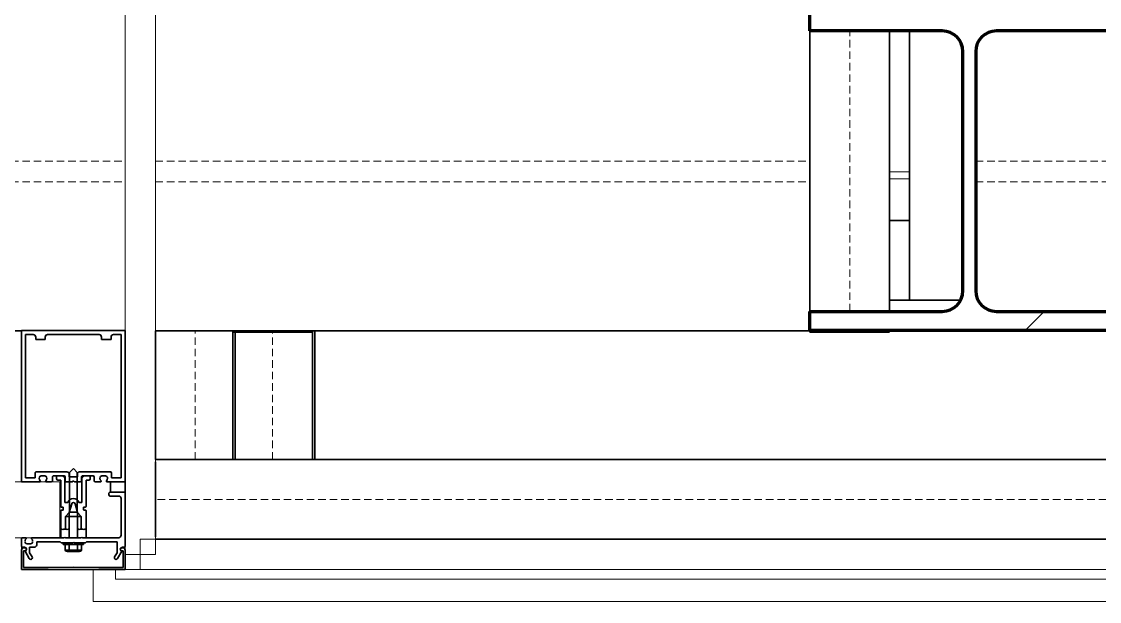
# Model space of a CAD drawing. Header units: millimetres. Extents: x -172 to 74841, y -20332 to 6639.
# Drawn here: x 56116 to 56792, y -14586 to -14222 of the extents above; entities that cross this region are included whole.
import ezdxf

# ---------------------------------------------------------------- set-up
doc = ezdxf.new("R2010")
doc.units = ezdxf.units.MM
doc.linetypes.add('DPA_Hidden 100', pattern=[7.2, 4.7, -2.5])
for name, color, linetype, lineweight in [('A-DETL-GENF', 2, 'Continuous', 35), ('A-GENM', 1, 'Continuous', 9), ('A-GLAZ-CURT', 2, 'Continuous', 9), ('A-GLAZ-CWMG', 2, 'Continuous', 35), ('A-ROOF', 2, 'Continuous', 35), ('S-BEAM', 2, 'Continuous', 35), ('S-COLS', 6, 'Continuous', 70), ('S-COLS-E', 2, 'Continuous', 35)]:
    doc.layers.add(name, color=color, linetype=linetype, lineweight=lineweight)

# ---------------------------------------------------------------- blocks, each defined once
blk = doc.blocks.new('H-Wide Flange-Column - H200x200x49_9-17718764-4214-01 ENLARGED ENTRANCE 4 GROUND LEVEL - REFLECTED CEILING PLAN')
at = {"layer": 'S-COLS-E', "lineweight": 9}
h = blk.add_hatch(dxfattribs=at)
h.set_pattern_fill('FP_28', color=256, style=0, pattern_type=2)
h.set_pattern_definition([(45, (879547.37, 14315.78), (-251.44717, 251.44717), []), (45, (879547.37, 14696.78), (-251.44717, 251.44717), [])])
h.paths.add_polyline_path([(100, -100), (100, -88), (17, -88), (7.81, -84.19), (4, -75), (4, 75), (7.81, 84.19), (17, 88), (100, 88), (100, 100), (-100, 99.77), (-99.67, 88), (-17, 88), (-7.81, 84.19), (-4, 75), (-4, -75), (-8.57, -84.51), (-17, -88), (-100, -88), (-100, -100), (68.42, -100)])
at = {"layer": 'S-COLS'}
for p, q in [((-100, 100), (100, 100)), ((-100, 88), (-100, 100)), ((100, 100), (100, 88)), ((-17, 88), (-100, 88)), ((100, 88), (17, 88)), ((-4, -75), (-4, 75)), ((4, 75), (4, -75)), ((-100, -100), (-100, -88)), ((-100, -88), (-17, -88)), ((17, -88), (100, -88)), ((100, -88), (100, -100)), ((100, -100), (-100, -100))]:
    blk.add_line(p, q, dxfattribs=at)
for centre, start, end in [((-17, 75), 360, 90), ((17, 75), 90, 180), ((-17, -75), 270, 0), ((17, -75), 180, 270)]:
    blk.add_arc(centre, 13, start, end, dxfattribs=at)
blk = doc.blocks.new('System Panel - DPA-AR_SP_Glass Panel 19mm-17837105-4214-01 ENLARGED ENTRANCE 4 GROUND LEVEL - REFLECTED CEILING PLAN')
at = {"layer": 'A-GLAZ-CURT'}
for p, q in [((-391.35, -9.5), (-391.35, 9.5)), ((-391.35, 9.5), (391.35, 9.5)), ((391.35, -9.5), (-391.35, -9.5))]:
    blk.add_line(p, q, dxfattribs=at)
blk = doc.blocks.new('H-Wide Flange Beams - H200x200x49_9-17713023-4214-01 ENLARGED ENTRANCE 4 GROUND LEVEL - REFLECTED CEILING PLAN')
at = {"layer": 'S-BEAM'}
for p, q in [((2567.86, 100), (-631, 100)), ((-631, 100), (2567.86, 100)), ((-631, 100), (2567.86, 100)), ((-631, 100), (2567.86, 100))]:
    blk.add_line(p, q, dxfattribs=at)
blk = doc.blocks.new('Curtain Panel - GlazedPanel_Single_Clear-17713077-4214-01 ENLARGED ENTRANCE 4 GROUND LEVEL - REFLECTED CEILING PLAN')
at = {"layer": 'A-GLAZ-CURT'}
for p, q in [((-575.5, -17.5), (-575.5, 17.5)), ((-575.5, 17.5), (575.5, 17.5)), ((575.5, -17.5), (-575.5, -17.5))]:
    blk.add_line(p, q, dxfattribs=at)
blk = doc.blocks.new('Rectangular Mullion - 65 x 150mm-17686078-4214-01 ENLARGED ENTRANCE 4 GROUND LEVEL - REFLECTED CEILING PLAN')
at = {"layer": 'A-DETL-GENF'}
for p, q in [((-32.5, 37.5), (-32.5, 25.27)), ((32.5, 37.5), (-32.5, 37.5)), ((-31.23, 25.78), (-31.23, 36.23)), ((-31.23, 36.23), (-15.88, 36.23)), ((-15.88, 36.23), (0, 35.98)), ((0, 35.98), (15.87, 36.23)), ((15.87, 36.23), (31.23, 36.23)), ((31.23, 36.23), (31.23, 25.78)), ((32.5, 25.27), (32.5, 37.5)), ((-27.64, 30.61), (-30.32, 25.97)), ((-27.42, 26.92), (-25.88, 29.59)), ((25.88, 29.59), (27.42, 26.92)), ((30.32, 25.97), (27.64, 30.61)), ((-32.5, 22.73), (-32.5, -11.15)), ((-30.72, 23.49), (-31.74, 23.49)), ((-30.47, 25.78), (-31.23, 25.78)), ((-30.98, 23.75), (-30.47, 23.75)), ((-27.42, 20.04), (-27.42, 26.92)), ((-8.25, 20.04), (-7.62, 20.68)), ((-0.38, 20.68), (-7.62, 20.68)), ((6.35, 21.69), (-6.35, 21.69)), ((-6.35, 21.69), (-6.35, 20.68)), ((-5.15, 25.24), (-5.15, 21.69)), ((-5.11, 25.34), (5.11, 25.34)), ((3.85, 26.13), (-3.88, 26.13)), ((-2.58, 25.24), (-2.58, 21.69)), ((-0.38, 20.68), (0, 20.29)), ((0, 20.29), (0.38, 20.68)), ((7.62, 20.68), (0.38, 20.68)), ((2.58, 25.24), (2.58, 21.69)), ((5.15, 25.24), (5.15, 21.69)), ((6.35, 20.68), (6.35, 21.69)), ((7.62, 20.68), (8.25, 20.04)), ((23, 21.97), (23, 20.04)), ((27.42, 23.49), (24.52, 23.49)), ((26.81, 21.31), (29.05, 21.31)), ((27.42, 26.92), (27.42, 23.49)), ((31.23, 25.78), (30.47, 25.78)), ((30.47, 23.75), (30.98, 23.75)), ((31.74, 23.49), (30.72, 23.49)), ((32.5, 18.01), (32.5, 22.73)), ((-29.96, -7.09), (-29.96, 15.98)), ((-28.44, 17.5), (-5.71, 17.5)), ((-8.25, 20.04), (-27.42, 20.04)), ((-7.95, 17.5), (-7.95, 12.1)), ((-5.33, 17.12), (-5.71, 17.5)), ((-4.95, 17.5), (-5.33, 17.12)), ((4.95, 17.5), (-4.95, 17.5)), ((-2.54, 12.1), (-2.54, 17.5)), ((2.54, 12.1), (2.54, 17.5)), ((5.33, 17.12), (4.95, 17.5)), ((5.72, 17.5), (5.33, 17.12)), ((5.72, 17.5), (25.95, 17.5)), ((7.95, 12.1), (7.95, 17.5)), ((23, 20.04), (8.25, 20.04)), ((29.91, 17.5), (31.99, 17.5)), ((-6.93, 12.1), (-7.95, 12.1)), ((-7.95, 12.1), (-7.95, 0.46)), ((-6.93, 12.1), (-6.55, 12.48)), ((-6.55, 12.48), (-6.17, 12.1)), ((-6.17, 12.1), (-4.32, 12.1)), ((-4.89, 4.27), (-4.89, 12.1)), ((-4.32, 12.1), (-3.94, 12.48)), ((-3.94, 12.48), (-3.56, 12.1)), ((-3.56, 12.1), (-2.54, 12.1)), ((-2.54, 12.1), (-2.54, 1.57)), ((2.54, 12.1), (3.56, 12.1)), ((2.54, 1.78), (2.54, 12.1)), ((3.56, 12.1), (3.94, 12.48)), ((3.94, 12.48), (4.32, 12.1)), ((4.32, 12.1), (6.17, 12.1)), ((4.89, 4.27), (4.89, 12.1)), ((6.17, 12.1), (6.55, 12.48)), ((6.55, 12.48), (6.93, 12.1)), ((7.95, 12.1), (6.93, 12.1)), ((7.95, 12.1), (7.95, 0.46)), ((-6.68, 0.2), (-7.7, 0.2)), ((-4.89, 4.27), (4.89, 4.27)), ((-2.41, 1.42), (-4.89, 4.27)), ((-2.54, 1.78), (-1.06, -3.76)), ((-2.41, -23.51), (-2.41, 1.42)), ((2.41, 1.42), (-2.41, 1.42)), ((1.06, -3.76), (2.54, 1.78)), ((4.89, 4.27), (2.41, 1.42)), ((2.41, 1.42), (2.41, -23.51)), ((7.7, 0.2), (6.68, 0.2)), ((-7.95, -18.67), (-7.95, -1.98)), ((-7.7, -1.73), (-6.68, -1.73)), ((-6.43, -1.47), (-6.43, -0.05)), ((-3.46, -4.57), (-5.41, -4.57)), ((-5.41, -4.57), (-5.41, -19.79)), ((5.41, -4.57), (3.46, -4.57)), ((5.41, -19.79), (5.41, -4.57)), ((6.43, -0.05), (6.43, -1.47)), ((6.68, -1.73), (7.7, -1.73)), ((7.95, -1.98), (7.95, -18.67)), ((-32.5, -11.15), (-23.1, -11.15)), ((-32.49, -11.16), (-32.49, -17.5)), ((-23.1, -8.61), (-28.44, -8.61)), ((-23.35, -17.5), (-23.35, -11.15)), ((-22.34, -10.39), (-22.34, -9.37)), ((-32.5, -17.5), (-21.03, -17.5)), ((-32.5, -112.5), (-32.5, -17.5)), ((-23.98, -20.04), (-29.96, -20.04)), ((-29.96, -20.04), (-29.96, -109.96)), ((-23.98, -23.09), (-23.98, -20.04)), ((-17.07, -17.5), (-13.84, -17.5)), ((-13.08, -18.26), (-13.08, -20.55)), ((-10.49, -21.31), (-10.49, -19.43)), ((-9.73, -18.67), (-7.95, -18.67)), ((-5.11, -20.55), (-5.11, -18.26)), ((-4.34, -17.5), (-0.76, -17.5)), ((-0.76, -17.5), (0, -18.26)), ((0, -18.26), (0.76, -17.5)), ((0.76, -17.5), (4.34, -17.5)), ((5.11, -18.26), (5.11, -20.55)), ((7.95, -18.67), (9.73, -18.67)), ((10.49, -19.43), (10.49, -21.31)), ((13.08, -20.55), (13.08, -18.26)), ((13.84, -17.5), (17.07, -17.5)), ((21.03, -17.5), (32.5, -17.5)), ((23.98, -20.04), (23.98, -23.09)), ((29.96, -20.04), (23.98, -20.04)), ((29.96, -109.96), (29.96, -20.04)), ((32.5, -17.5), (32.5, -112.5)), ((-4.09, -23.85), (-23.22, -23.85)), ((-20.17, -21.31), (-17.93, -21.31)), ((-12.32, -21.31), (-5.87, -21.31)), ((-2.57, -20.8), (-2.57, -22.33)), ((2.57, -20.8), (-2.57, -20.8)), ((0, -25.93), (-2.41, -23.51)), ((2.41, -23.51), (0, -25.93)), ((2.57, -22.33), (2.57, -20.8)), ((23.22, -23.85), (4.09, -23.85)), ((5.87, -21.31), (12.32, -21.31)), ((17.93, -21.31), (20.17, -21.31)), ((-23.62, -108.44), (-23.62, -106.91)), ((-23.62, -106.91), (-17.65, -106.91)), ((-17.65, -106.91), (-17.65, -108.44)), ((17.65, -106.91), (23.62, -106.91)), ((17.65, -108.44), (17.65, -106.91)), ((23.62, -106.91), (23.62, -108.44)), ((32.5, -112.5), (-32.5, -112.5)), ((-29.96, -109.96), (-25.15, -109.96)), ((-16.13, -109.96), (16.13, -109.96)), ((25.15, -109.96), (29.96, -109.96))]:
    blk.add_line(p, q, dxfattribs=at)
for centre, radius, start, end in [((-26.76, 30.1), 1.02, 330, 150), ((26.76, 30.1), 1.02, 30, 210), ((-30.98, 25.27), 1.52, 180, 270), ((-31.74, 22.73), 0.762, 90, 180), ((-30.72, 24.76), 1.27, 270, 71.33708), ((-30.47, 24.76), 1.02, 270, 90), ((-3.87, 24.75), 1.38, 20.92682, 159.05842), ((0, 21.94), 4.19, 54.28733, 125.71267), ((3.87, 24.75), 1.38, 20.92682, 159.05842), ((24.52, 21.97), 1.52, 90, 180), ((26.81, 20.04), 1.27, 90, 180), ((29.05, 20.04), 1.27, 360, 90), ((30.72, 24.76), 1.27, 108.66292, 270), ((30.47, 24.76), 1.02, 90, 270), ((30.98, 25.27), 1.52, 270, 0), ((31.74, 22.73), 0.762, 0, 90), ((-28.44, 15.98), 1.52, 90, 180), ((27.83, 19.77), 2.29, 180, 225.18969), ((25.95, 17.88), 0.381, 270, 45.18969), ((29.91, 17.88), 0.381, 134.81031, 270), ((28.03, 19.77), 2.29, 314.81031, 360), ((31.99, 18.01), 0.508, 270, 0), ((-7.7, 0.46), 0.254, 180, 270), ((-6.68, -0.05), 0.254, 0, 90), ((6.68, -0.05), 0.254, 90, 180), ((7.7, 0.46), 0.254, 270, 0), ((-7.7, -1.98), 0.254, 90, 180), ((-6.68, -1.47), 0.254, 270, 0), ((0, -3.48), 3.63, 197.50636, 342.49364), ((0, -3.48), 1.09, 195, 345), ((6.68, -1.47), 0.254, 180, 270), ((7.7, -1.98), 0.254, 360, 90), ((-28.44, -7.09), 1.52, 180, 270), ((-23.1, -9.37), 0.762, 0, 90), ((-23.1, -10.39), 0.762, 270, 0), ((-19.15, -19.77), 2.29, 134.81031, 180), ((-20.17, -20.04), 1.27, 180, 270), ((-21.03, -17.88), 0.381, 314.81031, 90), ((-17.93, -20.04), 1.27, 270, 360), ((-17.07, -17.88), 0.381, 90, 225.18969), ((-18.95, -19.77), 2.29, 360, 45.18969), ((-13.84, -18.26), 0.762, 0, 90), ((-9.73, -19.43), 0.762, 90, 180), ((-6.93, -19.79), 1.52, 270, 0), ((-4.34, -18.26), 0.762, 90, 180), ((4.34, -18.26), 0.762, 360, 90), ((6.93, -19.79), 1.52, 180, 270), ((9.73, -19.43), 0.762, 0, 90), ((13.84, -18.26), 0.762, 90, 180), ((18.95, -19.77), 2.29, 134.81031, 180), ((17.93, -20.04), 1.27, 180, 270), ((17.07, -17.88), 0.381, 314.81031, 90), ((20.17, -20.04), 1.27, 270, 0), ((21.03, -17.88), 0.381, 90, 225.18969), ((19.15, -19.77), 2.29, 0, 45.18969), ((-23.22, -23.09), 0.762, 180, 270), ((-12.32, -20.55), 0.762, 180, 270), ((-5.87, -20.55), 0.762, 270, 0), ((-4.09, -22.33), 1.52, 270, 0), ((4.09, -22.33), 1.52, 180, 270), ((5.87, -20.55), 0.762, 180, 270), ((12.32, -20.55), 0.762, 270, 0), ((23.22, -23.09), 0.762, 270, 0), ((-25.15, -108.44), 1.52, 270, 0), ((-16.13, -108.44), 1.52, 180, 270), ((16.13, -108.44), 1.52, 270, 0), ((25.15, -108.44), 1.52, 180, 270)]:
    blk.add_arc(centre, radius, start, end, dxfattribs=at)
blk = doc.blocks.new('Rectangular Mullion - DPA-AR_Rectangular_Mullion_Bottom_Left _Flip-17713079-4214-01 ENLARGED ENTRANCE 4 GROUND LEVEL - REFLECTED CEILING PLAN')
at = {"layer": 'A-GLAZ-CWMG', "lineweight": 9}
for p, q in [((-65, 17.5), (-65, 112.5)), ((-65, 112.5), (0, 112.5)), ((0, 112.5), (0, -37.5)), ((-41, 17.5), (-65, 17.5)), ((-41, -17.5), (-41, 17.5)), ((-65, -37.5), (-65, -17.5)), ((-65, -17.5), (-41, -17.5)), ((0, -37.5), (-65, -37.5))]:
    blk.add_line(p, q, dxfattribs=at)
blk = doc.blocks.new('DPA_SQ_50x50x3_2 - SQ 50X50X3_2-17713030-4214-01 ENLARGED ENTRANCE 4 GROUND LEVEL - REFLECTED CEILING PLAN')
at = {"layer": 'S-BEAM'}
for p, q in [((-1292.74, 23.5), (-1292.74, 25)), ((-1292.74, 23.5), (-1292.74, -23.5)), ((-1292.74, -23.5), (-1292.74, 23.5)), ((-1292.74, -21.8), (-1292.74, 21.8)), ((-1292.74, 21.8), (-1292.74, -21.8)), ((-1103.75, 25), (-1279.75, 25)), ((-1292.74, -25), (-1292.74, -23.5)), ((-1292.74, -25), (1588.48, -25))]:
    blk.add_line(p, q, dxfattribs=at)
at = {"layer": 'S-BEAM', "linetype": 'DPA_Hidden 100', "lineweight": 9}
blk.add_line((-1279.75, 0), (-1103.75, 0), dxfattribs=at)
blk = doc.blocks.new('L03_Flashing_3 - L03_Flashing_3-17823207-4214-01 ENLARGED ENTRANCE 4 GROUND LEVEL - REFLECTED CEILING PLAN')
at = {"layer": 'A-ROOF'}
for p, q in [((-2924046.29, -574425.09), (-2924046.29, -571563.1)), ((-2924046.29, -571648.59), (-2924046.29, -574344.6)), ((-2924046.29, -574357.72), (-2924046.29, -574425.09)), ((-2923996.5, -574425.09), (-2923952.77, -574425.09)), ((-2923952.77, -574425.09), (-2923996.5, -574425.09))]:
    blk.add_line(p, q, dxfattribs=at)
blk = doc.blocks.new('DPA_SQ_50x50x3_2 - SQ 50X50X3_2-17713031-4214-01 ENLARGED ENTRANCE 4 GROUND LEVEL - REFLECTED CEILING PLAN')
at = {"layer": 'S-BEAM'}
for p, q in [((-1292.74, 23.5), (-1292.74, 25)), ((-1292.74, 23.5), (-1292.74, -23.5)), ((-1292.74, -23.5), (-1292.74, 23.5)), ((-1292.74, -21.8), (-1292.74, 21.8)), ((-1292.74, 21.8), (-1292.74, -21.8)), ((-1292.74, -25), (-1292.74, -23.5))]:
    blk.add_line(p, q, dxfattribs=at)
blk = doc.blocks.new('Structural Framing 8 - Structural Framing 1-17823244-4214-01 ENLARGED ENTRANCE 4 GROUND LEVEL - REFLECTED CEILING PLAN')
at = {"layer": 'S-BEAM'}
for p, q in [((-2923952.77, -574344.85), (-2923996.5, -574344.85)), ((-2923996.5, -574344.85), (-2923952.77, -574344.85)), ((-2924356.79, -574444.85), (-2924356.79, -574364.09)), ((-2924356.78, -574364.09), (-2924356.78, -574444.85)), ((-2924356.79, -574444.85), (-2923723.6, -574444.85)), ((-2924356.78, -574444.85), (-2923723.6, -574444.85))]:
    blk.add_line(p, q, dxfattribs=at)
blk = doc.blocks.new('Structural Framing 15 - Structural Framing 1-17823297-4214-01 ENLARGED ENTRANCE 4 GROUND LEVEL - REFLECTED CEILING PLAN')
at = {"layer": 'S-BEAM'}
for p, q in [((-2923983.79, -574374.98), (-2923996.74, -574374.98)), ((-2923996.5, -574424.98), (-2923983.79, -574424.98))]:
    blk.add_line(p, q, dxfattribs=at)
blk = doc.blocks.new('H-Wide Flange Beams - H200x200x49_9-17713033-4214-01 ENLARGED ENTRANCE 4 GROUND LEVEL - REFLECTED CEILING PLAN')
at = {"layer": 'S-BEAM'}
for p, q in [((-871.98, 100), (-871.98, -100)), ((-871.98, -100), (-871.98, 100)), ((-871.98, 100), (-871.98, 17)), ((-871.98, 17), (-871.98, 100)), ((-461.48, 100), (-871.98, 100)), ((-871.98, 100), (-461.48, 100)), ((-871.98, 100), (-461.48, 100)), ((-871.98, 100), (-461.48, 100)), ((725.62, 100), (-377.54, 100)), ((-377.54, 100), (725.62, 100)), ((-871.98, 17), (-871.98, 5.74)), ((-871.98, 5.74), (-871.98, 17)), ((-871.98, -17), (-871.98, -4.44)), ((-871.98, -4.44), (-871.98, -17)), ((-871.98, -100), (-871.98, -17)), ((-871.98, -17), (-871.98, -100))]:
    blk.add_line(p, q, dxfattribs=at)
at = {"layer": 'S-BEAM', "linetype": 'DPA_Hidden 100', "lineweight": 9}
for p, q in [((-461.48, 6.5), (-871.98, 6.5)), ((1674.02, 6.5), (-442.48, 6.5)), ((-461.48, -6.5), (-871.98, -6.5)), ((1674.02, -6.5), (-442.48, -6.5))]:
    blk.add_line(p, q, dxfattribs=at)
blk = doc.blocks.new('DPA_SQ_50x50x3_2 - SQ 50X50X3_2-V42-4214-01 ENLARGED ENTRANCE 4 GROUND LEVEL - REFLECTED CEILING PLAN')
at = {"layer": 'S-BEAM'}
for p, q in [((-1103.75, 25), (-1222.64, 25)), ((-1272.74, -25), (1588.48, -25))]:
    blk.add_line(p, q, dxfattribs=at)
blk = doc.blocks.new('H-Wide Flange Beams - H200x200x49_9-17713037-4214-01 ENLARGED ENTRANCE 4 GROUND LEVEL - REFLECTED CEILING PLAN')
at = {"layer": 'S-BEAM'}
for p, q in [((2567.86, 100), (-631.82, 100)), ((-631.82, 100), (2567.86, 100)), ((-631.82, 100), (2567.86, 100)), ((-631.82, 100), (2567.86, 100))]:
    blk.add_line(p, q, dxfattribs=at)
at = {"layer": 'S-BEAM', "linetype": 'DPA_Hidden 100', "lineweight": 9}
for p, q in [((2564.02, 6.5), (-631.82, 6.5)), ((2564.02, -6.5), (-631.82, -6.5))]:
    blk.add_line(p, q, dxfattribs=at)
blk = doc.blocks.new('DPA_SQ_50x50x3_2 - SQ 50X50X3_2-17713038-4214-01 ENLARGED ENTRANCE 4 GROUND LEVEL - REFLECTED CEILING PLAN')
at = {"layer": 'S-BEAM'}
for p, q in [((-1291.99, 25), (-1372.74, 25)), ((-1372.74, 23.5), (-1372.74, 25)), ((-1372.74, 23.5), (-1372.74, -23.5)), ((-1372.74, -23.5), (-1372.74, 23.5)), ((-1372.74, -21.8), (-1372.74, 21.8)), ((-1372.74, 21.8), (-1372.74, -21.8)), ((-1372.74, -24.25), (-1372.74, -23.5)), ((-1372.74, -25), (-1291.99, -25))]:
    blk.add_line(p, q, dxfattribs=at)
at = {"layer": 'S-BEAM', "linetype": 'DPA_Hidden 100', "lineweight": 9}
blk.add_line((-1372.74, 0), (-1292.74, 0), dxfattribs=at)
blk = doc.blocks.new('I-Beams - I150x75x5_5-17713039-4214-01 ENLARGED ENTRANCE 4 GROUND LEVEL - REFLECTED CEILING PLAN')
at = {"layer": 'S-BEAM'}
for p, q in [((1485, -14.39), (1485, -6.46)), ((1485, -6.46), (1485, -14.39)), ((1485, -6.49), (1485, -37.5)), ((1485, -37.5), (1485, -6.49)), ((1485, -37.5), (1485, -14.39)), ((1485, -14.39), (1485, -37.5)), ((1316, -37.5), (1485, -37.5)), ((1316, -37.5), (1485, -37.5)), ((1316, -37.5), (1485, -37.5)), ((1316, -37.5), (1485, -37.5))]:
    blk.add_line(p, q, dxfattribs=at)
blk = doc.blocks.new('DPA_SQ_50x50x3_2 - SQ 50X50X3_2-V45-4214-01 ENLARGED ENTRANCE 4 GROUND LEVEL - REFLECTED CEILING PLAN')
at = {"layer": 'S-BEAM'}
for p, q in [((-1291.99, 25), (-1372.74, 25)), ((-1372.74, 23.5), (-1372.74, 24.25)), ((-1372.74, 23.5), (-1372.74, -23.5)), ((-1372.74, -23.5), (-1372.74, 23.5)), ((-1372.74, -21.8), (-1372.74, 21.8)), ((-1372.74, 21.8), (-1372.74, -21.8)), ((-1372.74, -25), (-1372.74, -23.5)), ((-1372.74, -25), (-1291.99, -25))]:
    blk.add_line(p, q, dxfattribs=at)
at = {"layer": 'S-BEAM', "linetype": 'DPA_Hidden 100', "lineweight": 9}
blk.add_line((-1372.74, 0), (-1291.99, 0), dxfattribs=at)
blk = doc.blocks.new('DPA_SQ_50x50x3_2 - SQ 50X50X3_2-17713040-4214-01 ENLARGED ENTRANCE 4 GROUND LEVEL - REFLECTED CEILING PLAN')
at = {"layer": 'S-BEAM'}
for p, q in [((1688.49, 25), (955.3, 25)), ((1688.49, 23.5), (1688.49, -23.5)), ((1688.49, -23.5), (1688.49, 23.5)), ((1688.49, -21.8), (1688.49, 21.8)), ((1688.49, 21.8), (1688.49, -21.8)), ((915.3, -25), (1688.49, -25))]:
    blk.add_line(p, q, dxfattribs=at)
at = {"layer": 'S-BEAM', "linetype": 'DPA_Hidden 100', "lineweight": 9}
blk.add_line((955.3, 0), (1688.49, 0), dxfattribs=at)
blk = doc.blocks.new('System Panel - DPA-AR_SP_Glass Panel 19mm-18230875-4214-01 ENLARGED ENTRANCE 4 GROUND LEVEL - REFLECTED CEILING PLAN')
at = {"layer": 'A-GLAZ-CURT'}
for p, q in [((-1620.67, 9.5), (1620.67, 9.5)), ((1620.67, 9.5), (1620.67, -9.5)), ((1620.67, -9.5), (-1620.67, -9.5))]:
    blk.add_line(p, q, dxfattribs=at)
blk = doc.blocks.new('System Panel - DPA-AR_SP_Glass Panel 19mm-18230876-4214-01 ENLARGED ENTRANCE 4 GROUND LEVEL - REFLECTED CEILING PLAN')
at = {"layer": 'A-GLAZ-CURT'}
for p, q in [((126.98, 9.5), (129.98, 9.5)), ((128.48, 9.5), (126.98, 9.5)), ((129.98, 9.5), (128.48, 9.5)), ((329.98, 9.5), (460.75, 9.5)), ((460.75, 9.5), (329.98, 9.5)), ((470.25, 0), (470.25, -9.5)), ((470.25, 0), (470.25, -9.5)), ((329.98, -9.5), (470.25, -9.5)), ((470.25, -9.5), (329.98, -9.5))]:
    blk.add_line(p, q, dxfattribs=at)

msp = doc.modelspace()

# ---------------------------------------------------------------- linework, layer by layer
at = {"layer": 'A-GENM'}
for p, q in [((56660.25, -14316.28), (56673.2, -14316.28)), ((56660.25, -14320.55), (56673.2, -14320.55)), ((56181.2, -14416.01), (56181.2, -14565.78)), ((56181.2, -14565.78), (56181.2, -14416.01)), ((56161.2, -14565.78), (56161.2, -14585.78)), ((56161.2, -14585.78), (56161.2, -14565.78)), ((56175.2, -14565.78), (56175.2, -14571.78)), ((56175.2, -14571.78), (56175.2, -14565.78)), ((60260.7, -14565.78), (56181.2, -14565.78)), ((60260.7, -14565.78), (56181.2, -14565.78)), ((60266.7, -14571.78), (56175.2, -14571.78)), ((60266.7, -14571.78), (56175.2, -14571.78)), ((56161.2, -14585.78), (60280.7, -14585.78)), ((60280.7, -14585.78), (56161.2, -14585.78))]:
    msp.add_line(p, q, dxfattribs=at)

# ---------------------------------------------------------------- block references
at = {"layer": 'A-GLAZ-CURT'}
for name, p, rotation in [('System Panel - DPA-AR_SP_Glass Panel 19mm-18230875-4214-01 ENLARGED ENTRANCE 4 GROUND LEVEL - REFLECTED CEILING PLAN', (56190.7, -12935.61), 270), ('System Panel - DPA-AR_SP_Glass Panel 19mm-18230876-4214-01 ENLARGED ENTRANCE 4 GROUND LEVEL - REFLECTED CEILING PLAN', (56190.7, -14086.03), 270), ('Curtain Panel - GlazedPanel_Single_Clear-17713077-4214-01 ENLARGED ENTRANCE 4 GROUND LEVEL - REFLECTED CEILING PLAN', (55564.7, -14528.28), 180)]:
    msp.add_blockref(name, p, dxfattribs=dict(at, rotation=rotation))
msp.add_blockref('System Panel - DPA-AR_SP_Glass Panel 19mm-17837105-4214-01 ENLARGED ENTRANCE 4 GROUND LEVEL - REFLECTED CEILING PLAN', (56582.04, -14556.28), dxfattribs=at)
at = {"layer": 'A-GLAZ-CWMG', "lineweight": 9, "rotation": 180}
msp.add_blockref('Rectangular Mullion - 65 x 150mm-17686078-4214-01 ENLARGED ENTRANCE 4 GROUND LEVEL - REFLECTED CEILING PLAN', (56148.7, -14528.28), dxfattribs=at)
at = {"layer": 'A-GLAZ-CWMG'}
msp.add_blockref('Rectangular Mullion - DPA-AR_Rectangular_Mullion_Bottom_Left _Flip-17713079-4214-01 ENLARGED ENTRANCE 4 GROUND LEVEL - REFLECTED CEILING PLAN', (56181.2, -14528.28), dxfattribs=at)
at = {"layer": 'A-ROOF'}
msp.add_blockref('L03_Flashing_3 - L03_Flashing_3-17823207-4214-01 ENLARGED ENTRANCE 4 GROUND LEVEL - REFLECTED CEILING PLAN', (2980656.99, 560028.32), dxfattribs=at)
at = {"layer": 'S-BEAM', "extrusion": (0, 0, -1)}
for name, p, rotation in [('DPA_SQ_50x50x3_2 - SQ 50X50X3_2-V45-4214-01 ENLARGED ENTRANCE 4 GROUND LEVEL - REFLECTED CEILING PLAN', (-56225.2, -13124.02), 89.99999999999581), ('DPA_SQ_50x50x3_2 - SQ 50X50X3_2-17713038-4214-01 ENLARGED ENTRANCE 4 GROUND LEVEL - REFLECTED CEILING PLAN', (-56273.7, -13124.02), 89.99999999999581), ('DPA_SQ_50x50x3_2 - SQ 50X50X3_2-17713030-4214-01 ENLARGED ENTRANCE 4 GROUND LEVEL - REFLECTED CEILING PLAN', (-56635.7, -13124.02), 89.99999999999461), ('DPA_SQ_50x50x3_2 - SQ 50X50X3_2-V42-4214-01 ENLARGED ENTRANCE 4 GROUND LEVEL - REFLECTED CEILING PLAN', (-56635.7, -13124.02), 89.99999999999461), ('DPA_SQ_50x50x3_2 - SQ 50X50X3_2-17713031-4214-01 ENLARGED ENTRANCE 4 GROUND LEVEL - REFLECTED CEILING PLAN', (-56273.7, -13124.02), 89.99999999999581)]:
    msp.add_blockref(name, p, dxfattribs=dict(at, rotation=rotation))
at = {"layer": 'S-BEAM'}
for name, p, rotation in [('H-Wide Flange Beams - H200x200x49_9-17713033-4214-01 ENLARGED ENTRANCE 4 GROUND LEVEL - REFLECTED CEILING PLAN', (55738.72, -14316.01), 180), ('H-Wide Flange Beams - H200x200x49_9-17713023-4214-01 ENLARGED ENTRANCE 4 GROUND LEVEL - REFLECTED CEILING PLAN', (59278.72, -14316.01), 180), ('H-Wide Flange Beams - H200x200x49_9-17713037-4214-01 ENLARGED ENTRANCE 4 GROUND LEVEL - REFLECTED CEILING PLAN', (59278.72, -14316.01), 180), ('I-Beams - I150x75x5_5-17713039-4214-01 ENLARGED ENTRANCE 4 GROUND LEVEL - REFLECTED CEILING PLAN', (56710.7, -12911.78), 270)]:
    msp.add_blockref(name, p, dxfattribs=dict(at, rotation=rotation))
for name, p in [('Structural Framing 15 - Structural Framing 1-17823297-4214-01 ENLARGED ENTRANCE 4 GROUND LEVEL - REFLECTED CEILING PLAN', (2980656.99, 560028.32)), ('Structural Framing 8 - Structural Framing 1-17823244-4214-01 ENLARGED ENTRANCE 4 GROUND LEVEL - REFLECTED CEILING PLAN', (2980656.99, 559948.08))]:
    msp.add_blockref(name, p, dxfattribs=at)
at = {"layer": 'S-BEAM', "extrusion": (0, 0, -1)}
msp.add_blockref('DPA_SQ_50x50x3_2 - SQ 50X50X3_2-17713040-4214-01 ENLARGED ENTRANCE 4 GROUND LEVEL - REFLECTED CEILING PLAN', (-57888.69, -14521.77), dxfattribs=at)
at = {"layer": 'S-COLS-E'}
msp.add_blockref('H-Wide Flange-Column - H200x200x49_9-17718764-4214-01 ENLARGED ENTRANCE 4 GROUND LEVEL - REFLECTED CEILING PLAN', (56710.7, -14315.78), dxfattribs=at)

doc.saveas('drawing.dxf')
